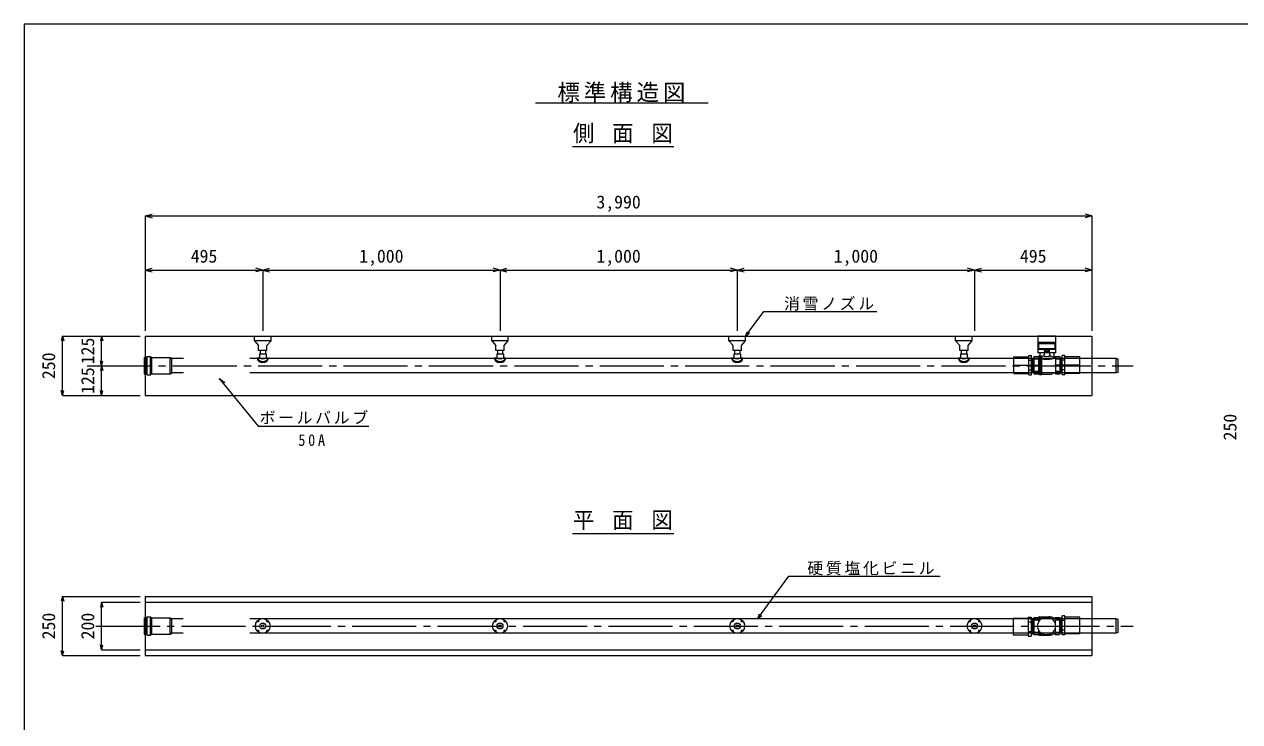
# Model space of a CAD drawing. Units: millimetres on the paper, enlarged 10 times, with parts at other scales. Extents: x -1400 to 2655, y -980 to 980.
# Drawn here: x -1400 to 308, y 0 to 980 of the extents above; entities that cross this region are included whole.
import ezdxf
from ezdxf.enums import TextEntityAlignment as Align

# ---------------------------------------------------------------- set-up
doc = ezdxf.new("R2010")
doc.units = ezdxf.units.MM
doc.header["$LTSCALE"] = 10
doc.linetypes.add('CHAIN2', pattern=[12, 9, -1, 1, -1])
for name, color, linetype, lineweight in [('0-1_ブロック', 7, 'Continuous', 9), ('1-1', 7, 'Continuous', 18), ('2-1', 7, 'Continuous', 18), ('2-2', 4, 'Continuous', 18), ('2-4', 7, 'Continuous', 18), ('2-6', 4, 'Continuous', 18), ('2-B', 7, 'Continuous', 18)]:
    doc.layers.add(name, color=color, linetype=linetype, lineweight=lineweight)
doc.styles.add('ＭＳ ゴシック', font='')
doc.styles.get('ＭＳ ゴシック').set_extended_font_data('MS Gothic')

msp = doc.modelspace()

# ---------------------------------------------------------------- linework, layer by layer
at = {"layer": '0-1_ブロック', "color": 5}
for p, q in [((-1400, 980), (-1400, -980)), ((1400, 980), (-1400, 980))]:
    msp.add_line(p, q, dxfattribs=at)
at = {"layer": '2-1'}
for p, q in [((-386.57, 541.84), (-384.03, 548.36)), ((-386.57, 541.84), (-381.11, 546.22)), ((-369.4, 145.05), (-366.86, 151.58)), ((-369.4, 145.05), (-363.94, 149.43))]:
    msp.add_line(p, q, dxfattribs=at)
at = {"layer": '2-1', "color": 3}
for p, q in [((-1229.98, 541.84), (-1229.98, 458.5)), ((-1229.98, 541.84), (100.02, 541.84)), ((100.02, 541.84), (100.02, 458.5)), ((-1229.98, 458.5), (100.02, 458.5)), ((-1229.98, 176.13), (-1229.98, 92.79)), ((-1229.98, 176.13), (100.02, 176.13)), ((100.02, 176.13), (100.02, 92.79)), ((-1229.98, 167.79), (100.02, 167.79)), ((-1229.98, 101.13), (100.02, 101.13)), ((-1229.98, 92.79), (100.02, 92.79))]:
    msp.add_line(p, q, dxfattribs=at)
at = {"layer": '2-1', "linetype": 'CHAIN2'}
for p, q in [((-1311.47, 500.17), (158.04, 500.17)), ((-1299.3, 134.46), (158.04, 134.46))]:
    msp.add_line(p, q, dxfattribs=at)
at = {"layer": '2-1'}
for points in [[(-386.57, 541.84), (-361.18, 576.45), (-202.19, 576.45)], [(-369.4, 145.05), (-325.69, 204.64), (-113.36, 204.64)]]:
    msp.add_lwpolyline(points, dxfattribs=at)
for centre, radius in [((-1064.98, 134.46), 10.33), ((-1064.98, 134.46), 4.17), ((-731.65, 134.46), 10.33), ((-731.65, 134.46), 4.17), ((-398.31, 134.46), 10.33), ((-398.31, 134.46), 4.17), ((-64.98, 134.46), 10.33), ((-64.98, 134.46), 4.17), ((-1064.98, 134.46), 1.67), ((-731.65, 134.46), 1.67), ((-398.31, 134.46), 1.67), ((-64.98, 134.46), 1.67)]:
    msp.add_circle(centre, radius, dxfattribs=at)
for centre, major_axis in [((-1071.35, 140.82), (-0.471, 0.471)), ((-1058.61, 140.82), (0.471, 0.471)), ((-738.02, 140.82), (-0.471, 0.471)), ((-725.28, 140.82), (0.471, 0.471)), ((-404.68, 140.82), (-0.471, 0.471)), ((-391.94, 140.82), (0.471, 0.471)), ((-71.35, 140.82), (-0.471, 0.471)), ((-58.61, 140.82), (0.471, 0.471)), ((-1071.31, 128.05), (0.471, 0.471)), ((-1058.61, 128.11), (-0.471, 0.471)), ((-737.98, 128.05), (0.471, 0.471)), ((-725.28, 128.11), (-0.471, 0.471)), ((-404.65, 128.05), (0.471, 0.471)), ((-391.94, 128.11), (-0.471, 0.471)), ((-71.31, 128.05), (0.471, 0.471)), ((-58.61, 128.11), (-0.471, 0.471))]:
    msp.add_ellipse(centre, major_axis=major_axis, ratio=0.7, dxfattribs=at)
at = {"layer": '2-2'}
for p, q in [((-1228.89, 511.59), (-1227.39, 513.09)), ((-1227.39, 513.09), (-1222.91, 513.09)), ((-1227.39, 487.25), (-1227.39, 513.09)), ((-1222.91, 513.09), (-1221.41, 511.59)), ((-1222.91, 487.25), (-1222.91, 513.09)), ((-1231.64, 511.59), (-1231.64, 488.75)), ((-1231.64, 511.59), (-1231.64, 488.75)), ((-1231.64, 511.59), (-1228.89, 511.59)), ((-1228.89, 488.75), (-1228.89, 511.59)), ((-1221.41, 511.59), (-1194.98, 511.59)), ((-1221.41, 511.59), (-1221.41, 488.75)), ((-1194.98, 488.75), (-1194.98, 511.59)), ((-1194.98, 511.59), (-1192.52, 510.17)), ((-1192.52, 490.17), (-1192.52, 510.17)), ((-1176.16, 510.17), (-1192.52, 510.17)), ((134.02, 510.17), (-1083.16, 510.17)), ((136.69, 509.45), (134.02, 510.17)), ((134.02, 490.17), (134.02, 510.17)), ((136.69, 490.88), (136.69, 509.45)), ((-1231.64, 488.75), (-1228.89, 488.75)), ((-1228.89, 488.75), (-1227.39, 487.25)), ((-1227.39, 487.25), (-1222.91, 487.25)), ((-1222.91, 487.25), (-1221.41, 488.75)), ((-1221.41, 488.75), (-1194.98, 488.75)), ((-1194.98, 488.75), (-1192.52, 490.17)), ((-1176.16, 490.17), (-1192.52, 490.17)), ((134.02, 490.17), (-1083.16, 490.17)), ((136.69, 490.88), (134.02, 490.17)), ((-1231.64, 145.88), (-1231.64, 123.04)), ((-1231.64, 145.88), (-1231.64, 123.04)), ((-1231.64, 145.88), (-1228.89, 145.88)), ((-1228.89, 145.88), (-1227.39, 147.38)), ((-1228.89, 123.04), (-1228.89, 145.88)), ((-1227.39, 147.38), (-1222.91, 147.38)), ((-1227.39, 121.54), (-1227.39, 147.38)), ((-1222.91, 147.38), (-1221.41, 145.88)), ((-1222.91, 121.54), (-1222.91, 147.38)), ((-1221.41, 145.88), (-1194.98, 145.88)), ((-1221.41, 145.88), (-1221.41, 123.04)), ((-1194.98, 123.04), (-1194.98, 145.88)), ((-1194.98, 145.88), (-1192.52, 144.46)), ((-1192.52, 124.46), (-1192.52, 144.46)), ((-1176.79, 144.46), (-1192.52, 144.46)), ((134.02, 144.46), (-1083.16, 144.46)), ((136.69, 143.75), (134.02, 144.46)), ((134.02, 124.46), (134.02, 144.46)), ((136.69, 125.18), (136.69, 143.75)), ((-1231.64, 123.04), (-1228.89, 123.04)), ((-1228.89, 123.04), (-1227.39, 121.54)), ((-1227.39, 121.54), (-1222.91, 121.54)), ((-1222.91, 121.54), (-1221.41, 123.04)), ((-1221.41, 123.04), (-1194.98, 123.04)), ((-1194.98, 123.04), (-1192.52, 124.46)), ((-1176.79, 124.46), (-1192.52, 124.46)), ((134.02, 124.46), (-1083.16, 124.46)), ((136.69, 125.18), (134.02, 124.46))]:
    msp.add_line(p, q, dxfattribs=at)
at = {"layer": '2-2', "color": 7}
msp.add_line((-1126.15, 482.4), (-1118.05, 476.53), dxfattribs=at)
msp.add_lwpolyline([(-1126.15, 482.4), (-1071.64, 415.31), (-915.8, 415.31)], dxfattribs=at)
at = {"layer": '2-4', "color": 4}
for p, q in [((-1229.98, 710.66), (-1220.32, 713.25)), ((-1229.98, 710.66), (100.02, 710.66)), ((-1229.98, 710.66), (-1220.32, 708.07)), ((-1229.98, 710.66), (-1229.98, 634.58)), ((100.02, 710.66), (90.36, 713.25)), ((100.02, 710.66), (90.36, 708.07)), ((100.02, 710.66), (100.02, 634.58)), ((-1229.98, 634.58), (-1220.32, 637.17)), ((-1229.98, 634.58), (-1064.98, 634.58)), ((-1229.98, 634.58), (-1220.32, 631.99)), ((-1229.98, 634.58), (-1229.98, 549.3)), ((-1064.98, 634.58), (-1074.64, 637.17)), ((-1064.98, 634.58), (-1074.64, 631.99)), ((-1064.98, 634.58), (-1055.32, 637.17)), ((-1064.98, 634.58), (-1064.98, 549.3)), ((-1064.98, 634.58), (-731.64, 634.58)), ((-1064.98, 634.58), (-1055.32, 631.99)), ((-731.64, 634.58), (-741.3, 637.17)), ((-731.64, 634.58), (-741.3, 631.99)), ((-731.64, 634.58), (-721.98, 637.17)), ((-731.64, 634.58), (-731.64, 549.3)), ((-731.64, 634.58), (-398.31, 634.58)), ((-731.64, 634.58), (-721.98, 631.99)), ((-398.31, 634.58), (-407.97, 637.17)), ((-398.31, 634.58), (-407.97, 631.99)), ((-398.31, 634.58), (-388.65, 637.17)), ((-398.31, 634.58), (-398.31, 549.3)), ((-398.31, 634.58), (-64.98, 634.58)), ((-398.31, 634.58), (-388.65, 631.99)), ((-64.98, 634.58), (-74.64, 637.17)), ((-64.98, 634.58), (-74.64, 631.99)), ((-64.98, 634.58), (-55.32, 637.17)), ((-64.98, 634.58), (-64.98, 549.3)), ((-64.98, 634.58), (100.02, 634.58)), ((-64.98, 634.58), (-55.32, 631.99)), ((100.02, 634.58), (90.36, 637.17)), ((100.02, 634.58), (90.36, 631.99)), ((100.02, 634.58), (100.02, 549.3))]:
    msp.add_line(p, q, dxfattribs=at)
at = {"layer": '2-4'}
for p, q in [((-1076.64, 535.17), (-1070.81, 528.5)), ((-1059.14, 528.5), (-1053.31, 535.17)), ((-1053.31, 535.17), (-1053.31, 541.84)), ((-743.31, 535.17), (-737.48, 528.5)), ((-725.81, 528.5), (-719.98, 535.17)), ((-719.98, 535.17), (-719.98, 541.84)), ((-409.98, 535.17), (-404.14, 528.5)), ((-392.48, 528.5), (-386.64, 535.17)), ((-386.64, 535.17), (-386.64, 541.84)), ((-91.64, 535.17), (-85.81, 528.5)), ((-74.14, 528.5), (-68.31, 535.17)), ((-68.31, 535.17), (-68.31, 541.84)), ((-1070.81, 521.84), (-1070.81, 528.5)), ((-1059.14, 521.84), (-1070.81, 521.84)), ((-1069.64, 516.84), (-1069.64, 511.17)), ((-1068.64, 521.84), (-1068.64, 516.84)), ((-1061.31, 521.84), (-1061.31, 516.84)), ((-1059.14, 521.84), (-1059.14, 528.5)), ((-737.48, 521.84), (-737.48, 528.5)), ((-725.81, 521.84), (-737.48, 521.84)), ((-736.31, 516.84), (-736.31, 511.17)), ((-735.31, 521.84), (-735.31, 516.84)), ((-727.98, 521.84), (-727.98, 516.84)), ((-725.81, 521.84), (-725.81, 528.5)), ((-404.14, 521.84), (-404.14, 528.5)), ((-392.48, 521.84), (-404.14, 521.84)), ((-402.98, 516.84), (-402.98, 511.17)), ((-401.98, 521.84), (-401.98, 516.84)), ((-394.64, 521.84), (-394.64, 516.84)), ((-392.48, 521.84), (-392.48, 528.5)), ((-85.81, 521.84), (-85.81, 528.5)), ((-74.14, 521.84), (-85.81, 521.84)), ((-84.64, 516.84), (-84.64, 511.17)), ((-83.64, 521.84), (-83.64, 516.84)), ((-76.31, 521.84), (-76.31, 516.84)), ((-74.14, 521.84), (-74.14, 528.5)), ((-1072.98, 511.17), (-1072.98, 510.17)), ((-1072.98, 511.17), (-1069.64, 511.17)), ((-1068.31, 505.17), (-1061.64, 505.17)), ((-1060.31, 511.17), (-1056.98, 511.17)), ((-1056.98, 511.17), (-1056.98, 510.17)), ((-739.64, 511.17), (-739.64, 510.17)), ((-739.64, 511.17), (-736.31, 511.17)), ((-734.98, 505.17), (-728.31, 505.17)), ((-726.98, 511.17), (-723.64, 511.17)), ((-723.64, 511.17), (-723.64, 510.17)), ((-406.31, 511.17), (-406.31, 510.17)), ((-406.31, 511.17), (-402.98, 511.17)), ((-401.64, 505.17), (-394.98, 505.17)), ((-393.64, 511.17), (-390.31, 511.17)), ((-390.31, 511.17), (-390.31, 510.17)), ((-87.98, 511.17), (-87.98, 510.17)), ((-87.98, 511.17), (-84.64, 511.17)), ((-83.31, 505.17), (-76.64, 505.17)), ((-75.31, 511.17), (-71.98, 511.17)), ((-71.98, 511.17), (-71.98, 510.17))]:
    msp.add_line(p, q, dxfattribs=at)
for points in [[(-1053.31, 535.17), (-1076.64, 535.17), (-1076.64, 541.84)], [(-719.98, 535.17), (-743.31, 535.17), (-743.31, 541.84)], [(-386.64, 535.17), (-409.98, 535.17), (-409.98, 541.84)], [(-68.31, 535.17), (-91.64, 535.17), (-91.64, 541.84)], [(-1069.64, 516.84), (-1060.31, 516.84), (-1060.31, 511.17)], [(-736.31, 516.84), (-726.98, 516.84), (-726.98, 511.17)], [(-402.98, 516.84), (-393.64, 516.84), (-393.64, 511.17)], [(-84.64, 516.84), (-75.31, 516.84), (-75.31, 511.17)]]:
    msp.add_lwpolyline(points, dxfattribs=at)
for centre, radius, start, end in [((-1064.98, 515.29), 9, 207.26604, 332.73396), ((-1064.98, 512.96), 8.47, 199.21912, 246.83101), ((-1064.98, 518.86), 9, 238.76707, 301.23293), ((-1064.98, 512.96), 8.47, 293.16899, 340.78088), ((-731.64, 515.29), 9, 207.26604, 332.73396), ((-731.64, 512.96), 8.47, 199.21912, 246.83101), ((-731.64, 518.86), 9, 238.76707, 301.23293), ((-731.64, 512.96), 8.47, 293.16899, 340.78088), ((-398.31, 515.29), 9, 207.26604, 332.73396), ((-398.31, 512.96), 8.47, 199.21912, 246.83101), ((-398.31, 518.86), 9, 238.76707, 301.23293), ((-398.31, 512.96), 8.47, 293.16899, 340.78088), ((-79.98, 515.29), 9, 207.26604, 332.73396), ((-79.98, 512.96), 8.47, 199.21912, 246.83101), ((-79.98, 518.86), 9, 238.76707, 301.23293), ((-79.98, 512.96), 8.47, 293.16899, 340.78088)]:
    msp.add_arc(centre, radius, start, end, dxfattribs=at)
at = {"layer": '2-6', "color": 3}
for p, q in [((-681.6, 869.54), (-439.38, 869.54)), ((-630.03, 808.12), (-487.48, 808.12)), ((-630.03, 264.54), (-487.48, 264.54))]:
    msp.add_line(p, q, dxfattribs=at)
at = {"layer": '2-6'}
for p, q in [((-1346.2, 541.84), (-1348.02, 535.07)), ((-1346.2, 458.5), (-1346.2, 541.84)), ((-1346.2, 541.84), (-1344.39, 535.07)), ((-1346.2, 541.84), (-1291.33, 541.84)), ((-1291.33, 541.84), (-1293.14, 535.07)), ((-1291.33, 500.17), (-1291.33, 541.84)), ((-1291.33, 541.84), (-1289.52, 535.07)), ((-1291.33, 541.84), (-1237.07, 541.84)), ((-1291.33, 500.17), (-1293.14, 506.93)), ((-1291.33, 500.17), (-1293.14, 493.41)), ((-1291.33, 500.17), (-1289.52, 506.93)), ((-1291.33, 458.5), (-1291.33, 500.17)), ((-1291.33, 500.17), (-1289.52, 493.41)), ((-1291.33, 500.17), (-1237.07, 500.17)), ((-1346.2, 458.5), (-1348.02, 465.26)), ((-1346.2, 458.5), (-1344.39, 465.26)), ((-1291.33, 458.5), (-1293.14, 465.26)), ((-1291.33, 458.5), (-1289.52, 465.26)), ((-1346.2, 458.5), (-1291.33, 458.5)), ((-1291.33, 458.5), (-1237.07, 458.5)), ((-1346.2, 176.13), (-1348.02, 169.37)), ((-1346.2, 92.79), (-1346.2, 176.13)), ((-1346.2, 176.13), (-1344.39, 169.37)), ((-1346.2, 176.13), (-1237.07, 176.13)), ((-1291.33, 167.79), (-1293.14, 161.03)), ((-1291.33, 101.13), (-1291.33, 167.79)), ((-1291.33, 167.79), (-1289.52, 161.03)), ((-1291.33, 167.79), (-1237.07, 167.79)), ((-1291.33, 101.13), (-1293.14, 107.89)), ((-1291.33, 101.13), (-1289.52, 107.89)), ((-1346.2, 92.79), (-1348.02, 99.56)), ((-1346.2, 92.79), (-1344.39, 99.56)), ((-1346.2, 92.79), (-1237.07, 92.79)), ((-1291.33, 101.13), (-1237.07, 101.13))]:
    msp.add_line(p, q, dxfattribs=at)
at = {"layer": '2-B', "color": 3}
for p, q in [((48.81, 541.84), (23.81, 541.84)), ((23.81, 541.84), (23.81, 532.84)), ((23.81, 532.84), (24.98, 531.45)), ((23.81, 532.84), (23.81, 523.17)), ((48.81, 532.84), (23.81, 532.84)), ((24.98, 531.45), (24.98, 524.56)), ((24.98, 531.45), (47.65, 531.45)), ((48.81, 532.84), (47.65, 531.45)), ((47.65, 531.45), (47.65, 524.56)), ((48.81, 541.84), (48.81, 532.84)), ((48.81, 532.84), (48.81, 523.17)), ((23.81, 527.17), (23.81, 518.17)), ((23.81, 523.17), (24.98, 524.56)), ((48.81, 523.17), (23.81, 523.17)), ((48.81, 518.17), (23.81, 518.17)), ((24.98, 524.56), (47.65, 524.56)), ((48.81, 523.17), (47.65, 524.56)), ((48.81, 527.17), (48.81, 518.17))]:
    msp.add_line(p, q, dxfattribs=at)
at = {"layer": '2-B'}
for p, q in [((-9.88, 489.38), (-9.88, 512.71)), ((-9.88, 512.71), (11.12, 512.71)), ((11.12, 514.55), (15.12, 514.55)), ((11.12, 487.55), (11.12, 514.55)), ((18.45, 513.06), (24.83, 513.06)), ((25.45, 513.38), (25.45, 488.71)), ((26.12, 514.05), (29.12, 514.05)), ((27.28, 514.05), (27.28, 488.05)), ((29.12, 514.05), (29.12, 488.05)), ((29.12, 513.88), (30.62, 513.88)), ((32.95, 519.21), (32.95, 516.21)), ((33.35, 521.31), (33.35, 523.31)), ((33.35, 523.31), (39.89, 523.31)), ((33.35, 521.31), (39.89, 521.31)), ((33.55, 521.31), (33.55, 519.21)), ((34.95, 523.71), (34.95, 523.31)), ((34.98, 521.31), (34.98, 523.31)), ((35.22, 523.71), (35.22, 523.31)), ((38.01, 523.71), (38.01, 523.31)), ((38.25, 523.31), (38.25, 521.31)), ((39.68, 521.31), (39.68, 519.21)), ((39.89, 523.31), (39.89, 521.31)), ((48.78, 513.06), (54.78, 513.06)), ((54.78, 513.06), (54.78, 489.03)), ((62.12, 514.55), (58.12, 514.55)), ((62.12, 487.55), (62.12, 514.55)), ((83.12, 512.71), (62.12, 512.71)), ((83.12, 489.38), (83.12, 512.71)), ((11.12, 491.23), (11.12, 510.86)), ((11.12, 507.8), (15.12, 507.8)), ((15.12, 511.14), (18.45, 511.04)), ((15.52, 490.97), (15.56, 511.13)), ((16.25, 490.99), (16.31, 511.1)), ((17.02, 491.01), (17.02, 511.08)), ((17.79, 491.04), (17.79, 511.06)), ((18.45, 509.72), (25.45, 509.72)), ((18.45, 501.05), (25.45, 501.05)), ((25.45, 491.28), (25.45, 510.82)), ((48.78, 509.72), (54.78, 509.72)), ((48.78, 501.05), (54.78, 501.05)), ((58.12, 511.14), (54.78, 511.04)), ((55.45, 491.04), (55.45, 511.06)), ((56.22, 491.01), (56.22, 511.08)), ((56.98, 490.99), (56.93, 511.1)), ((57.72, 490.97), (57.67, 511.13)), ((62.12, 507.8), (58.12, 507.8)), ((62.12, 491.23), (62.12, 510.86)), ((-9.88, 489.38), (11.12, 489.38)), ((11.12, 494.3), (15.12, 494.3)), ((15.12, 490.95), (18.45, 491.06)), ((18.45, 492.37), (25.45, 492.37)), ((26.12, 488.05), (29.12, 488.05)), ((29.12, 488.21), (39.95, 488.21)), ((48.78, 492.37), (54.78, 492.37)), ((58.12, 490.95), (54.78, 491.06)), ((62.12, 494.3), (58.12, 494.3)), ((83.12, 489.38), (62.12, 489.38)), ((-10.52, 145.25), (-10.52, 121.92)), ((-10.52, 145.25), (10.48, 145.25)), ((10.48, 147.08), (10.48, 120.08)), ((10.48, 143.4), (10.48, 123.77)), ((10.48, 140.33), (14.48, 140.33)), ((14.48, 143.68), (17.82, 143.57)), ((14.88, 143.66), (14.93, 123.5)), ((15.62, 143.64), (15.68, 123.53)), ((16.38, 143.62), (16.38, 123.55)), ((17.15, 143.59), (17.15, 123.57)), ((18.13, 146.48), (24.51, 146.48)), ((18.13, 143.13), (25.13, 143.13)), ((25.13, 146.79), (25.13, 140.05)), ((25.8, 147.46), (28.8, 147.46)), ((26.97, 147.46), (26.97, 142.76)), ((28.8, 147.46), (28.8, 144.44)), ((28.8, 147.29), (39.63, 147.29)), ((48.47, 146.48), (54.47, 146.48)), ((48.47, 146.48), (48.47, 137.27)), ((48.47, 143.13), (54.47, 143.13)), ((54.47, 146.48), (54.47, 128.99)), ((58.12, 145.43), (54.78, 145.33)), ((55.45, 125.33), (55.45, 145.35)), ((56.22, 125.31), (56.22, 145.37)), ((56.98, 125.28), (56.93, 145.39)), ((57.72, 125.26), (57.67, 145.42)), ((62.12, 148.84), (58.12, 148.84)), ((62.12, 142.09), (58.12, 142.09)), ((62.12, 121.84), (62.12, 148.84)), ((83.12, 147.01), (62.12, 147.01)), ((62.12, 125.52), (62.12, 145.16)), ((83.12, 123.67), (83.12, 147.01)), ((-10.52, 121.92), (10.48, 121.92)), ((10.48, 126.83), (14.48, 126.83)), ((10.48, 120.08), (14.48, 120.08)), ((14.48, 123.49), (17.82, 123.59)), ((18.13, 134.46), (25.13, 134.46)), ((18.13, 125.79), (25.13, 125.79)), ((25.13, 128.87), (25.13, 122.13)), ((25.8, 121.46), (28.8, 121.46)), ((26.97, 126.17), (26.97, 121.46)), ((28.8, 124.48), (28.8, 121.46)), ((28.8, 121.63), (39.63, 121.63)), ((48.47, 131.04), (48.47, 122.44)), ((48.47, 131.04), (48.47, 128.46)), ((48.47, 125.79), (54.47, 125.79)), ((48.47, 122.44), (54.47, 122.44)), ((54.47, 131.06), (54.47, 122.44)), ((58.12, 125.25), (54.78, 125.35)), ((62.12, 128.59), (58.12, 128.59)), ((83.12, 123.67), (62.12, 123.67))]:
    msp.add_line(p, q, dxfattribs=at)
at = {"layer": '2-B', "color": 4}
for p, q in [((26.62, 519.05), (26.62, 511.05)), ((46.62, 519.05), (46.62, 511.05))]:
    msp.add_line(p, q, dxfattribs=at)
at = {"layer": '2-B', "color": 1}
for p, q in [((-9.88, 501.05), (25.45, 501.05)), ((83.12, 501.05), (47.78, 501.05))]:
    msp.add_line(p, q, dxfattribs=at)
at = {"layer": '2-B'}
for points in [[(11.12, 487.55), (15.12, 487.55), (15.12, 514.55)], [(18.45, 513.06), (18.45, 489.03), (24.83, 489.03)], [(32.95, 519.21), (40.28, 519.21), (40.28, 515.98)], [(34.95, 523.71), (38.28, 523.71), (38.28, 523.31)], [(48.78, 513.06), (48.78, 489.03), (54.78, 489.03)], [(62.12, 487.55), (58.12, 487.55), (58.12, 514.55)], [(10.48, 147.08), (14.48, 147.08), (14.48, 120.08)], [(18.13, 146.48), (18.13, 122.44), (24.51, 122.44)], [(62.12, 121.84), (58.12, 121.84), (58.12, 148.84)]]:
    msp.add_lwpolyline(points, dxfattribs=at)
at = {"layer": '2-B', "color": 3}
msp.add_circle((36.3, 134.46), 12.49, dxfattribs=at)
at = {"layer": '2-B'}
for centre, radius, start, end in [((24.83, 513.73), 0.667, 270.00002, 344.78151), ((26.12, 513.38), 0.667, 89.99998, 164.78148), ((30.62, 516.21), 2.33, 270.00002, 0), ((36.62, 526.23), 12.88, 253.43091, 286.50148), ((42.62, 515.98), 2.33, 179.99996, 259.8734), ((39.95, 501.05), 12.83, 66.13907, 79.87338), ((47.84, 518.88), 6.67, 246.13905, 269.73074), ((47.8, 513.21), 1, 268.42591, 351.37313), ((24.83, 488.36), 0.667, 15.2185, 89.99998), ((26.12, 488.71), 0.667, 195.21852, 270.00002), ((39.95, 501.05), 12.83, 270.00002, 293.86093), ((47.84, 483.21), 6.67, 90.26926, 113.86095), ((47.8, 488.88), 1, 8.62687, 91.57409), ((24.51, 147.14), 0.667, 270.00002, 344.78151), ((25.8, 146.79), 0.667, 89.99998, 164.78148), ((39.63, 134.46), 12.83, 66.13907, 89.99998), ((47.52, 152.29), 6.67, 246.13905, 269.73074), ((47.48, 146.63), 1, 268.42591, 351.37313), ((24.51, 121.78), 0.667, 15.2185, 89.99998), ((25.8, 122.13), 0.667, 195.21852, 270.00002), ((39.63, 134.46), 12.83, 270.00002, 293.86093), ((47.52, 116.63), 6.67, 90.26926, 113.86095), ((47.48, 122.29), 1, 8.62687, 91.57409)]:
    msp.add_arc(centre, radius, start, end, dxfattribs=at)
at = {"layer": '2-B', "color": 4}
msp.add_ellipse((36.62, 511.05), major_axis=(10, 0), ratio=0.157218, start_param=3.1415927, end_param=6.2831853, dxfattribs=at)

# ---------------------------------------------------------------- texts
at = {"layer": '1-1', "color": 4, "style": 'ＭＳ ゴシック'}
msp.add_text('250', height=18.33, rotation=90, dxfattribs=at).set_placement((308.58, 395.28), align=Align.BOTTOM_LEFT)
at = {"layer": '2-4', "color": 4, "style": 'ＭＳ ゴシック'}
for s, p in [('3,990', (-596.23, 715.66)), ('495', (-1166.23, 639.58)), ('1,000', (-929.56, 639.58)), ('1,000', (-596.23, 639.58)), ('1,000', (-262.89, 639.58)), ('495', (-1.23, 639.58))]:
    msp.add_text(s, height=18.33, dxfattribs=at).set_placement(p, align=Align.BOTTOM_LEFT)
at = {"layer": '2-6', "style": 'ＭＳ ゴシック'}
for s, p in [('125', (-1296.33, 502.25)), ('250', (-1351.2, 481.42)), ('125', (-1296.33, 460.59)), ('250', (-1351.2, 115.71)), ('200', (-1296.33, 115.71))]:
    msp.add_text(s, height=18.33, rotation=90, dxfattribs=at).set_placement(p, align=Align.BOTTOM_LEFT)
at = {"layer": '2-6', "color": 7, "attachment_point": 7, "style": 'ＭＳ ゴシック'}
for s, insert, char_height in [('\\T1.17;標準構造図', (-651.12, 870.37), 23.23), ('\\T1.22;\\W0.95;側\\~面\\~図', (-629.17, 812.82), 23.23), ('\\T1.17;消雪ノズル', (-332.63, 577.52), 16.34), ('\\T1.17;ボールバルブ', (-1069.54, 418.11), 16.34), ('\\T1.38;\\W0.9;50A', (-1015.04, 387.36), 16.34), ('\\T1.22;\\W0.95;平\\~面\\~図', (-629.17, 269.24), 23.23), ('\\T1.17;硬質塩化ビニル', (-299.85, 205.64), 16.34)]:
    msp.add_mtext(s, dxfattribs=dict(at, insert=insert, char_height=char_height))

doc.saveas('drawing.dxf')
